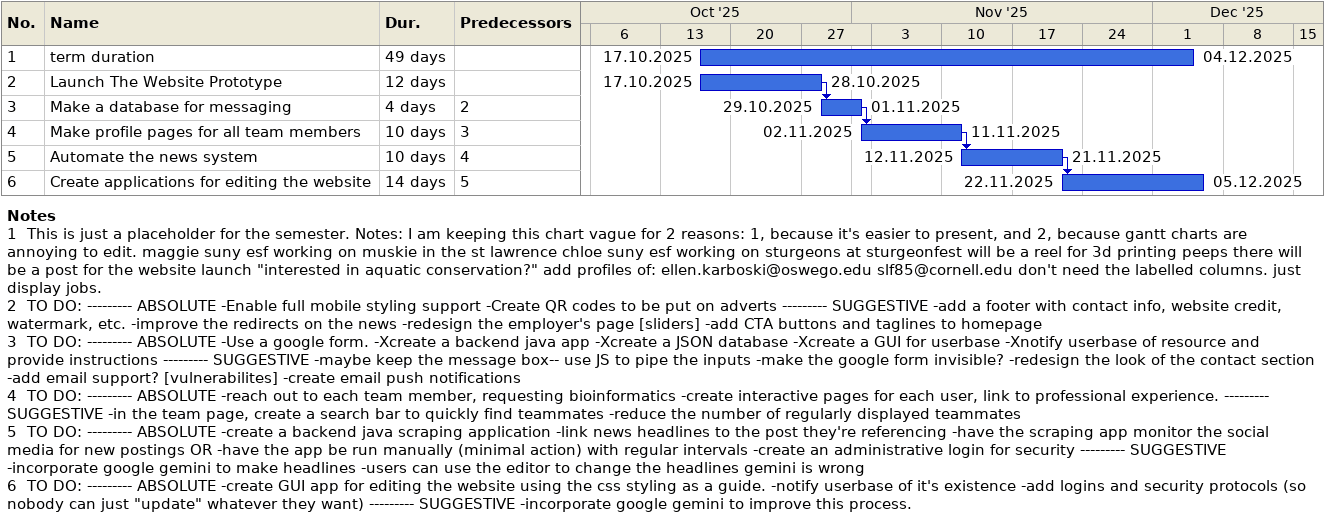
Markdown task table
| ID | Task | Duration | Start | Finish | Predecessors |
|---|---|---|---|---|---|
| 1 | term duration | 49d | 2025-10-17 | 2025-12-04 |  |
| 2 | Launch The Website Prototype | 12d | 2025-10-17 | 2025-10-28 |  |
| 3 | Make a database for messaging | 4d | 2025-10-29 | 2025-11-01 | 2 |
| 4 | Make profile pages for all team members | 10d | 2025-11-02 | 2025-11-11 | 3 |
| 5 | Automate the news system | 10d | 2025-11-12 | 2025-11-21 | 4 |
| 6 | Create applications for editing the website | 14d | 2025-11-22 | 2025-12-05 | 5 |

Notes
- 1: This is just a placeholder for the semester. Notes: I am keeping this chart vague for 2 reasons: 1, because it's easier to present, and 2, because gantt charts are annoying to edit. maggie suny esf working on muskie in the st lawrence chloe suny esf working on sturgeons at sturgeonfest will be a reel for 3d printing peeps there will be a post for the website launch "interested in aquatic conservation?" add profiles of: ellen.karboski@oswego.edu slf85@cornell.edu don't need the labelled columns. just display jobs.
- 2: TO DO: --------- ABSOLUTE -Enable full mobile styling support -Create QR codes to be put on adverts --------- SUGGESTIVE -add a footer with contact info, website credit, watermark, etc. -improve the redirects on the news -redesign the employer's page [sliders] -add CTA buttons and taglines to homepage
- 3: TO DO: --------- ABSOLUTE -Use a google form. -Xcreate a backend java app -Xcreate a JSON database -Xcreate a GUI for userbase -Xnotify userbase of resource and provide instructions --------- SUGGESTIVE -maybe keep the message box-- use JS to pipe the inputs -make the google form invisible? -redesign the look of the contact section -add email support? [vulnerabilites] -create email push notifications
- 4: TO DO: --------- ABSOLUTE -reach out to each team member, requesting bioinformatics -create interactive pages for each user, link to professional experience. --------- SUGGESTIVE -in the team page, create a search bar to quickly find teammates -reduce the number of regularly displayed teammates
- 5: TO DO: --------- ABSOLUTE -create a backend java scraping application -link news headlines to the post they're referencing -have the scraping app monitor the social media for new postings OR -have the app be run manually (minimal action) with regular intervals -create an administrative login for security --------- SUGGESTIVE -incorporate google gemini to make headlines -users can use the editor to change the headlines gemini is wrong
- 6: TO DO: --------- ABSOLUTE -create GUI app for editing the website using the css styling as a guide. -notify userbase of it's existence -add logins and security protocols (so nobody can just "update" whatever they want) --------- SUGGESTIVE -incorporate google gemini to improve this process.
